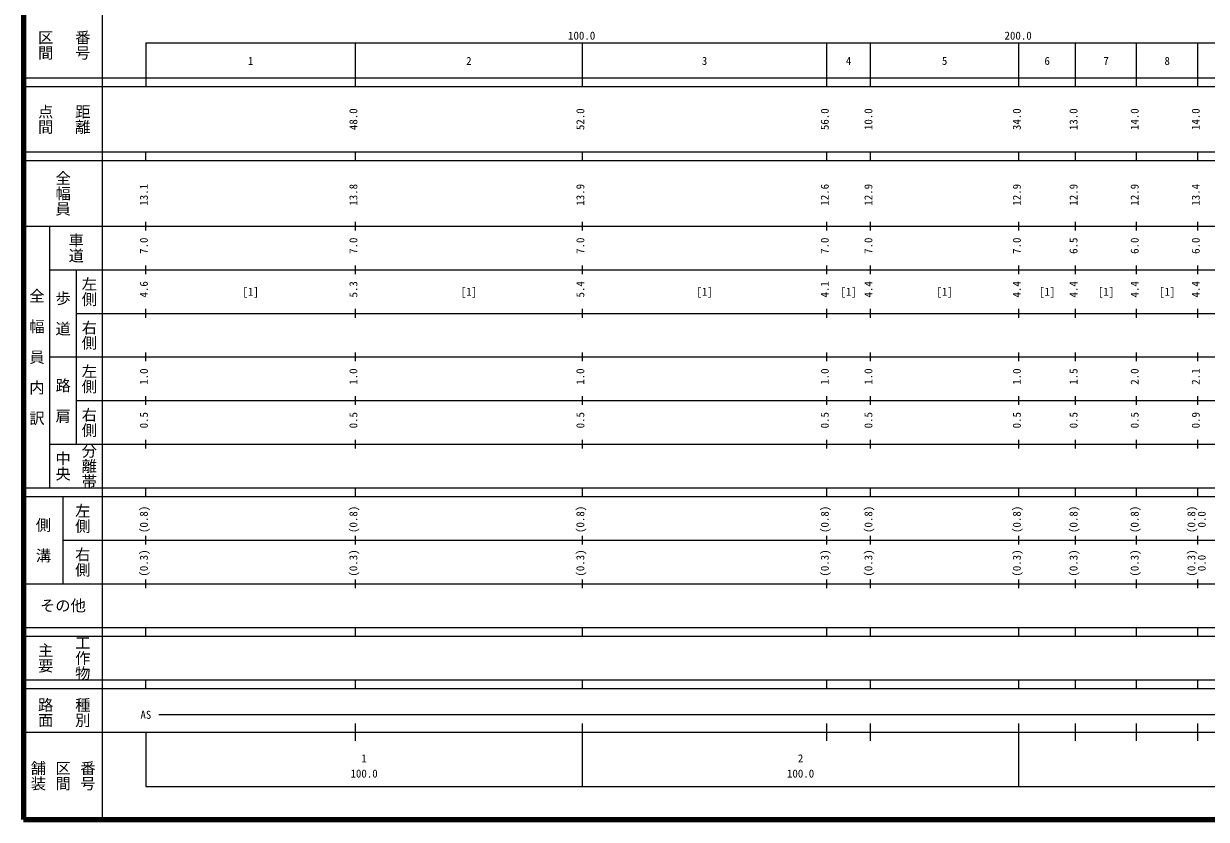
# Model space of a CAD drawing. Units: millimetres on the paper, enlarged 1000 times. Extents: x 40000 to 680000, y 20000 to 380000.
# Drawn here: x 40000 to 310968, y 20000 to 202409 of the extents above; entities that cross this region are included whole.
import ezdxf
from ezdxf.enums import TextEntityAlignment as Align

# ---------------------------------------------------------------- set-up
doc = ezdxf.new("R2010")
doc.units = ezdxf.units.MM
doc.header["$LTSCALE"] = 1000
doc.layers.add('M-TTL', color=2, linetype='Continuous', lineweight=140)
doc.layers.add('M-TTL-BAND', color=7, linetype='Continuous', lineweight=13)
doc.styles.add('@ＭＳ ゴシック', font='')
doc.styles.add('ＭＳ ゴシック', font='')
doc.styles.get('@ＭＳ ゴシック').set_extended_font_data('@MS Gothic')
doc.styles.get('ＭＳ ゴシック').set_extended_font_data('MS Gothic')

msp = doc.modelspace()

# ---------------------------------------------------------------- linework, layer by layer
at = {"layer": 'M-TTL'}
for p, q in [((40000, 380000), (40000, 20000)), ((40000, 20000), (680000, 20000))]:
    msp.add_line(p, q, dxfattribs=at)
at = {"layer": 'M-TTL-BAND'}
for p, q in [((58000, 370000), (58000, 20000)), ((68000, 198000), (579000, 198000)), ((68000, 198000), (68000, 188000)), ((116000, 188000), (116000, 198000)), ((168000, 188000), (168000, 198000)), ((224000, 188000), (224000, 198000)), ((234000, 188000), (234000, 198000)), ((268000, 188000), (268000, 198000)), ((281000, 188000), (281000, 198000)), ((295000, 188000), (295000, 198000)), ((309000, 188000), (309000, 198000)), ((40000, 190000), (579000, 190000)), ((40000, 188000), (579000, 188000)), ((40000, 173000), (579000, 173000)), ((40000, 171000), (579000, 171000)), ((68000, 171000), (68000, 173000)), ((116000, 171000), (116000, 173000)), ((168000, 171000), (168000, 173000)), ((224000, 171000), (224000, 173000)), ((234000, 171000), (234000, 173000)), ((268000, 171000), (268000, 173000)), ((281000, 171000), (281000, 173000)), ((295000, 171000), (295000, 173000)), ((309000, 171000), (309000, 173000)), ((40000, 156000), (579000, 156000)), ((46000, 96000), (46000, 156000)), ((68000, 155000), (68000, 157000)), ((116000, 155000), (116000, 157000)), ((168000, 155000), (168000, 157000)), ((224000, 155000), (224000, 157000)), ((234000, 155000), (234000, 157000)), ((268000, 155000), (268000, 157000)), ((281000, 155000), (281000, 157000)), ((295000, 155000), (295000, 157000)), ((309000, 155000), (309000, 157000)), ((68000, 145000), (68000, 147000)), ((116000, 145000), (116000, 147000)), ((168000, 145000), (168000, 147000)), ((224000, 145000), (224000, 147000)), ((234000, 145000), (234000, 147000)), ((268000, 145000), (268000, 147000)), ((281000, 145000), (281000, 147000)), ((295000, 145000), (295000, 147000)), ((309000, 145000), (309000, 147000)), ((46000, 146000), (579000, 146000)), ((52000, 146000), (52000, 106000)), ((52000, 136000), (579000, 136000)), ((68000, 135000), (68000, 137000)), ((116000, 135000), (116000, 137000)), ((168000, 135000), (168000, 137000)), ((224000, 135000), (224000, 137000)), ((234000, 135000), (234000, 137000)), ((268000, 135000), (268000, 137000)), ((281000, 135000), (281000, 137000)), ((295000, 135000), (295000, 137000)), ((309000, 135000), (309000, 137000)), ((46000, 126000), (579000, 126000)), ((68000, 125000), (68000, 127000)), ((116000, 125000), (116000, 127000)), ((168000, 125000), (168000, 127000)), ((224000, 125000), (224000, 127000)), ((234000, 125000), (234000, 127000)), ((268000, 125000), (268000, 127000)), ((281000, 125000), (281000, 127000)), ((295000, 125000), (295000, 127000)), ((309000, 125000), (309000, 127000)), ((68000, 115000), (68000, 117000)), ((116000, 115000), (116000, 117000)), ((168000, 115000), (168000, 117000)), ((224000, 115000), (224000, 117000)), ((234000, 115000), (234000, 117000)), ((268000, 115000), (268000, 117000)), ((281000, 115000), (281000, 117000)), ((295000, 115000), (295000, 117000)), ((309000, 115000), (309000, 117000)), ((52000, 116000), (579000, 116000)), ((46000, 106000), (579000, 106000)), ((68000, 105000), (68000, 107000)), ((116000, 105000), (116000, 107000)), ((168000, 105000), (168000, 107000)), ((224000, 105000), (224000, 107000)), ((234000, 105000), (234000, 107000)), ((268000, 105000), (268000, 107000)), ((281000, 105000), (281000, 107000)), ((295000, 105000), (295000, 107000)), ((309000, 105000), (309000, 107000)), ((40000, 96000), (579000, 96000)), ((68000, 94000), (68000, 96000)), ((116000, 94000), (116000, 96000)), ((168000, 94000), (168000, 96000)), ((224000, 94000), (224000, 96000)), ((234000, 94000), (234000, 96000)), ((268000, 94000), (268000, 96000)), ((281000, 94000), (281000, 96000)), ((295000, 94000), (295000, 96000)), ((309000, 94000), (309000, 96000)), ((40000, 94000), (579000, 94000)), ((49000, 94000), (49000, 74000)), ((49000, 84000), (579000, 84000)), ((68000, 83000), (68000, 85000)), ((116000, 83000), (116000, 85000)), ((168000, 83000), (168000, 85000)), ((224000, 83000), (224000, 85000)), ((234000, 83000), (234000, 85000)), ((268000, 83000), (268000, 85000)), ((281000, 83000), (281000, 85000)), ((295000, 83000), (295000, 85000)), ((309000, 83000), (309000, 85000)), ((40000, 74000), (579000, 74000)), ((68000, 73000), (68000, 75000)), ((116000, 73000), (116000, 75000)), ((168000, 73000), (168000, 75000)), ((224000, 73000), (224000, 75000)), ((234000, 73000), (234000, 75000)), ((268000, 73000), (268000, 75000)), ((281000, 73000), (281000, 75000)), ((295000, 73000), (295000, 75000)), ((309000, 73000), (309000, 75000)), ((40000, 64000), (579000, 64000)), ((68000, 62000), (68000, 64000)), ((116000, 62000), (116000, 64000)), ((168000, 62000), (168000, 64000)), ((224000, 62000), (224000, 64000)), ((234000, 62000), (234000, 64000)), ((268000, 62000), (268000, 64000)), ((281000, 62000), (281000, 64000)), ((295000, 62000), (295000, 64000)), ((309000, 62000), (309000, 64000)), ((40000, 62000), (579000, 62000)), ((40000, 52000), (579000, 52000)), ((68000, 50000), (68000, 52000)), ((116000, 50000), (116000, 52000)), ((168000, 50000), (168000, 52000)), ((224000, 50000), (224000, 52000)), ((234000, 50000), (234000, 52000)), ((268000, 50000), (268000, 52000)), ((281000, 50000), (281000, 52000)), ((295000, 50000), (295000, 52000)), ((309000, 50000), (309000, 52000)), ((40000, 50000), (579000, 50000)), ((71000, 44000), (565000, 44000)), ((116000, 38000), (116000, 42000)), ((168000, 27500), (168000, 42000)), ((224000, 38000), (224000, 42000)), ((234000, 38000), (234000, 42000)), ((268000, 27500), (268000, 42000)), ((281000, 38000), (281000, 42000)), ((295000, 38000), (295000, 42000)), ((309000, 38000), (309000, 42000)), ((40000, 40000), (579000, 40000)), ((68000, 40000), (68000, 27500)), ((68000, 27500), (579000, 27500))]:
    msp.add_line(p, q, dxfattribs=at)

# ---------------------------------------------------------------- texts
at = {"layer": 'M-TTL-BAND', "style": '@ＭＳ ゴシック'}
for s, p in [('区間', (45000, 197500)), ('番号', (53500, 197500)), ('点間', (45000, 180500)), ('距離', (53500, 180500)), ('全幅員', (49000, 163500)), ('車道', (52000, 151000)), ('左側', (55000, 141000)), ('全\u3000幅\u3000員\u3000内\u3000訳', (43000, 126000)), ('歩\u3000道', (49000, 136000)), ('右側', (55000, 131000)), ('左側', (55000, 121000)), ('路\u3000肩', (49000, 116000)), ('右側', (55000, 111000)), ('分離帯', (55000, 101000)), ('中央', (49000, 101000)), ('左側', (53500, 89000)), ('側\u3000溝', (44500, 84000)), ('右側', (53500, 79000)), ('主要', (45000, 57000)), ('工作物', (53500, 57000)), ('路面', (45000, 44500)), ('種別', (53500, 44500)), ('舗装', (43333, 30000)), ('区間', (49000, 30000)), ('番号', (54667, 30000))]:
    msp.add_text(s, height=2566, rotation=270, dxfattribs=at).set_placement(p, align=Align.MIDDLE_CENTER)
at = {"layer": 'M-TTL-BAND', "style": 'ＭＳ ゴシック'}
for s, p in [('100.0', (167844, 198195)), ('200.0', (267844, 198195)), ('1', (92000, 192405)), ('2', (142000, 192405)), ('3', (196000, 192405)), ('4', (229000, 192405)), ('5', (251000, 192405)), ('6', (274500, 192405)), ('7', (288000, 192405)), ('8', (302000, 192405)), ('[1]', (92000, 139500)), ('[1]', (142000, 139500)), ('[1]', (196000, 139500)), ('[1]', (229000, 139500)), ('[1]', (251000, 139500)), ('[1]', (274500, 139500)), ('[1]', (288000, 139500)), ('[1]', (302000, 139500)), ('AS', (68000, 42500)), ('1', (118000, 32523)), ('2', (218000, 32523)), ('100.0', (118000, 29033)), ('100.0', (218000, 29033))]:
    msp.add_text(s, height=1833, dxfattribs=at).set_placement(p, align=Align.BOTTOM_CENTER)
for s, p in [('48.0', (117000, 180500)), ('52.0', (169000, 180500)), ('56.0', (225000, 180500)), ('10.0', (235000, 180500)), ('34.0', (269000, 180500)), ('13.0', (282000, 180500)), ('14.0', (296000, 180500)), ('14.0', (310000, 180500)), ('13.1', (69000, 163174)), ('13.8', (117000, 163174)), ('13.9', (169000, 163174)), ('12.6', (225000, 163174)), ('12.9', (235000, 163174)), ('12.9', (269000, 163174)), ('12.9', (282000, 163174)), ('12.9', (296000, 163174)), ('13.4', (310000, 163174)), ('7.0', (69000, 151500)), ('7.0', (117000, 151500)), ('7.0', (169000, 151500)), ('7.0', (225000, 151500)), ('7.0', (235000, 151500)), ('7.0', (269000, 151500)), ('6.5', (282000, 151500)), ('6.0', (296000, 151500)), ('6.0', (310000, 151500)), ('4.6', (69000, 141500)), ('5.3', (117000, 141500)), ('5.4', (169000, 141500)), ('4.1', (225000, 141500)), ('4.4', (235000, 141500)), ('4.4', (269000, 141500)), ('4.4', (282000, 141500)), ('4.4', (296000, 141500)), ('4.4', (310000, 141500)), ('1.0', (69000, 121500)), ('1.0', (117000, 121500)), ('1.0', (169000, 121500)), ('1.0', (225000, 121500)), ('1.0', (235000, 121500)), ('1.0', (269000, 121500)), ('1.5', (282000, 121500)), ('2.0', (296000, 121500)), ('2.1', (310000, 121500)), ('0.5', (69000, 111500)), ('0.5', (117000, 111500)), ('0.5', (169000, 111500)), ('0.5', (225000, 111500)), ('0.5', (235000, 111500)), ('0.5', (269000, 111500)), ('0.5', (282000, 111500)), ('0.5', (296000, 111500)), ('0.9', (310000, 111500)), ('(0.8)', (69000, 88764)), ('(0.8)', (117000, 88764)), ('(0.8)', (169000, 88764)), ('(0.8)', (225000, 88764)), ('(0.8)', (235000, 88764)), ('(0.8)', (269000, 88764)), ('(0.8)', (282000, 88764)), ('(0.8)', (296000, 88764)), ('(0.8)', (309000, 88764)), ('0.0', (311370, 88764)), ('(0.3)', (69000, 78764)), ('(0.3)', (117000, 78764)), ('(0.3)', (169000, 78764)), ('(0.3)', (225000, 78764)), ('(0.3)', (235000, 78764)), ('(0.3)', (269000, 78764)), ('(0.3)', (282000, 78764)), ('(0.3)', (296000, 78764)), ('(0.3)', (309000, 78764)), ('0.0', (311370, 78764))]:
    msp.add_text(s, height=1833, rotation=90, dxfattribs=at).set_placement(p, align=Align.BOTTOM_CENTER)
msp.add_text('その他', height=2566, dxfattribs=at).set_placement((49000, 69000), align=Align.MIDDLE_CENTER)

doc.saveas('drawing.dxf')
